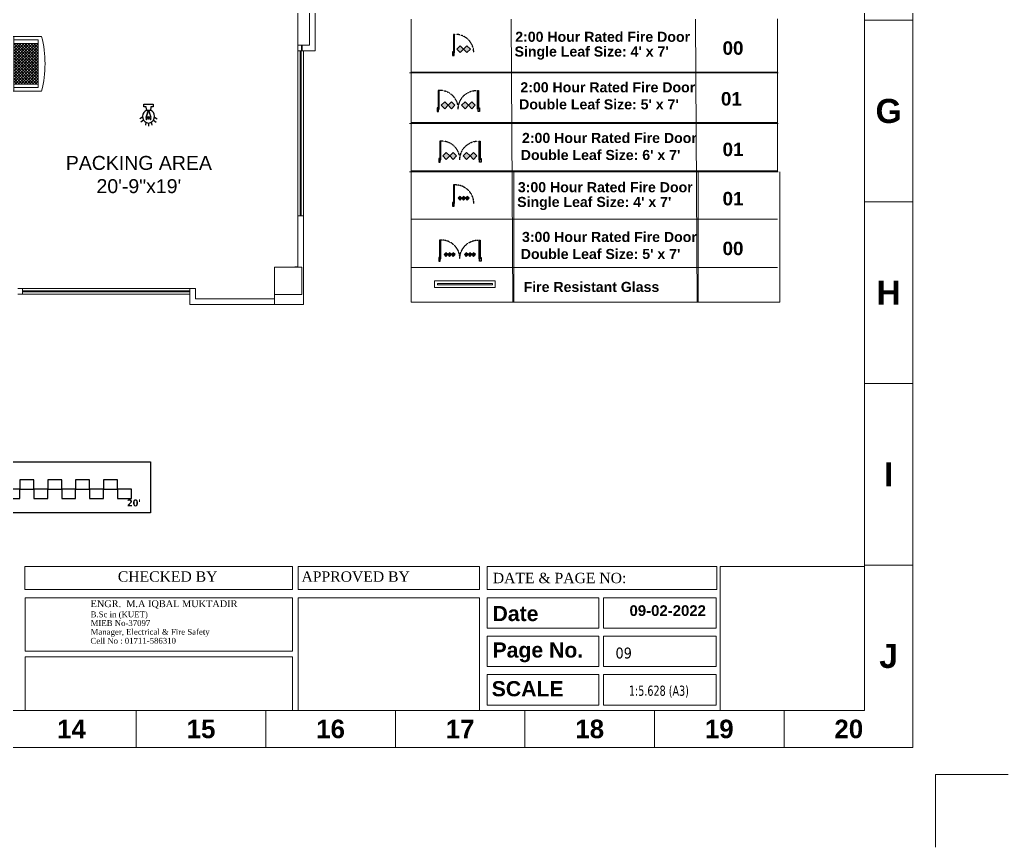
# Model space of a CAD drawing. Header units: inches. Extents: x -250485 to 735580, y -140410 to 288049.
# Drawn here: x 41044 to 41895, y 20754 to 21466 of the extents above; entities that cross this region are included whole.
import ezdxf

# ---------------------------------------------------------------- set-up
doc = ezdxf.new("R2010")
doc.units = ezdxf.units.IN
doc.header["$MEASUREMENT"] = 0
doc.linetypes.add('DASH', pattern=[0.35, 0.25, -0.1])
doc.layers.get('0').update_dxf_attribs({"lineweight": 0})
doc.layers.get('Defpoints').update_dxf_attribs({"lineweight": 0})
for name, color, linetype in [('-TB', 7, 'Continuous'), ('A Furniture', 7, 'Continuous'), ('bp door', 40, 'Continuous')]:
    doc.layers.add(name, color=color, linetype=linetype)
for name, color, linetype, lineweight in [('A WALL', 7, 'Continuous', 35), ('A window', 150, 'Continuous', 0), ('AN-TEXT', 251, 'Continuous', 15), ('COLUMN-2', 102, 'Continuous', 0), ('DIM 01', 250, 'Continuous', 9), ('DIM_WORKING', 7, 'Continuous', 0), ('Emergency Light', 251, 'Continuous', 15), ('evacuation plan', 162, 'Continuous', 13), ('FF-VALVES', 170, 'Continuous', 18), ('Inline', 7, 'Continuous', 0), ('Machine', 222, 'Continuous', 0), ('Outline', 7, 'Continuous', 0), ('Scale', 7, 'Continuous', 0), ('Scale_Text', 7, 'Continuous', 0), ('TEXT_TITLEBOX', 7, 'Continuous', 13), ('Titelblk', 7, 'Continuous', 25), ('TITLE', 7, 'Continuous', 20), ('wall', 7, 'Continuous', 0), ('WALL (I)', 7, 'Continuous', 0), ('window', 140, 'Continuous', 0)]:
    doc.layers.add(name, color=color, linetype=linetype, lineweight=lineweight)
doc.styles.add('arial narrow', font='tahoma.ttf')
doc.styles.add('isop', font='isocpeur.ttf')
doc.styles.add('SHT-TEXT-1', font='times.ttf', dxfattribs={"height": 12})
doc.styles.get("Standard").update_dxf_attribs({"font": 'arialbd.ttf', "height": 24})
doc.styles.add('style1', font='arial.ttf')

# ---------------------------------------------------------------- blocks, each defined once
blk = doc.blocks.new('A$C2AA312A0')
at = {"layer": 'Machine'}
h = blk.add_hatch(dxfattribs=at)
h.set_pattern_fill('ANSI37', color=256, scale=14, style=0)
h.set_pattern_definition([(45, (-18586.5201, 15578.4727), (-1.23743687, 1.23743687), []), (135, (-18586.5201, 15578.4727), (-1.23743687, -1.23743687), [])])
h.paths.add_polyline_path([(17.5, 60), (-17.5, 60), (-17.5, 39), (17.5, 39)])
h.paths.add_polyline_path([(17.5, 27), (-17.5, 27), (-17.5, 6), (17.5, 6)])
for p, q in [((-23.5, 3), (-23.5, 63)), ((-17.5, 60), (-17.5, 39)), ((17.5, 39), (17.5, 60)), ((23.5, 63), (23.5, 3)), ((23.5, 39), (-23.5, 39)), ((23.5, 27), (-23.5, 27)), ((-17.5, 6), (-17.5, 27)), ((17.5, 27), (17.5, 6))]:
    blk.add_line(p, q, dxfattribs=at)
for points in [[(-20.5, 39), (-20.5, 60), (20.5, 60), (20.5, 39)], [(20.5, 27), (20.5, 6), (-20.5, 6), (-20.5, 27)]]:
    blk.add_lwpolyline(points, dxfattribs=at)
for centre, start, end in [((0, -27.54), 75.44999, 104.55001), ((0, 93.54), 255.44999, 284.55001)]:
    blk.add_arc(centre, 93.54, start, end, dxfattribs=at)
blk = doc.blocks.new('single door')
at = {"ltscale": 100000}
h = blk.add_hatch(color=1, dxfattribs=at)
h.paths.add_polyline_path([(-35778.4, 23402), (-35782.7, 23397.8), (-35778.4, 23393.6), (-35778.4, 23393.6), (-35778.4, 23393.6), (-35774.2, 23397.8)])
h.paths.add_polyline_path([(-35782.7, 23389.3), (-35778.4, 23385.1), (-35774.2, 23389.3), (-35778.4, 23393.6), (-35778.4, 23393.6), (-35778.4, 23393.6)])
at = {"layer": 'bp door', "color": 1}
for points in [[(-35778.4, 23393.6), (-35774.2, 23397.8), (-35778.4, 23402), (-35782.7, 23397.8)], [(-35778.4, 23385.1), (-35774.2, 23389.3), (-35778.4, 23393.6), (-35782.7, 23389.3)], [(-35796.8, 23382.4), (-35796.8, 23381.1), (-35773.7, 23381.1), (-35773.7, 23382.4)], [(-35773.7, 23381.7), (-35773.7, 23381.1), (-35775.1, 23381.1), (-35775.1, 23379.9), (-35770.6, 23379.9), (-35770.6, 23381.7)]]:
    blk.add_lwpolyline(points, close=True, dxfattribs=at)
at = {"layer": 'bp door', "color": 1, "linetype": 'DASH'}
blk.add_arc((-35774, 23383.3), 22.9, 89.3284, 182.3206, dxfattribs=at)
blk = doc.blocks.new('A$C16DB04AD')
at = {"layer": 'Emergency Light', "color": 154, "lineweight": 30}
for p, q in [((-6.5, -14.4), (-9.6, -16)), ((-5.4, -17.4), (-8.3, -19.8)), ((-2.9, -19.8), (-3.5, -23.2)), ((0, -20.7), (0, -24)), ((2.9, -19.8), (3.5, -23.2)), ((5.4, -17.4), (8.3, -19.8)), ((6.5, -14.4), (9.6, -16))]:
    blk.add_line(p, q, dxfattribs=at)
blk.add_lwpolyline([(-2, -6.6), (-2.5, -3.3, 0.371278), (-2.9, -2.9), (-5.2, -2.9), (-5.2, 0), (5.2, 0), (5.2, -2.9), (2.9, -2.9, 0.371278), (2.5, -3.3), (2, -6.6)], format="xyb", dxfattribs=at)
at = {"layer": 'Emergency Light', "color": 1, "lineweight": 30}
blk.add_lwpolyline([(-0.4, -6.6), (-3, -14.5), (-2.3, -17.3), (-1.1, -13.9), (0, -16.5), (1.1, -13.9), (2.3, -17.3), (3, -14.5), (0.4, -6.6)], dxfattribs=at)
blk.add_lwpolyline([(0.4, -7.3, 0.690361), (-0.4, -7.3), (-2.7, -14.5), (-2.2, -16.4), (-1.1, -13.2), (0, -15.9), (1.1, -13.2), (2.2, -16.4), (2.7, -14.5), (0.4, -7.3)], format="xyb", dxfattribs=at)
at = {"layer": 'Emergency Light', "color": 154, "lineweight": 30}
blk.add_lwpolyline([(-2, -6.6), (2, -6.6)], dxfattribs=at)
for centre, radius, start, end in [((0.8, -13.4), 7.38, 112.0671, 245.9767), ((-0.8, -13.4), 7.38, 294.0233, 67.9329), ((0, -16), 4.74, 241.9689, 298.0311)]:
    blk.add_arc(centre, radius, start, end, dxfattribs=at)
blk = doc.blocks.new('PAGE')
at = {"layer": 'Inline', "color": 252, "lineweight": 15}
blk.add_lwpolyline([(178051640.63, 22656441.11), (178051640.63, 22657235.79), (178050505.36, 22657235.79), (178050505.36, 22656441.11)], close=True, dxfattribs=at)
at = {"layer": 'Outline', "color": 252, "lineweight": 15}
for p, q in [((178051662.57, 22656424.24), (178051662.57, 22657252.66)), ((178050483.42, 22656424.24), (178051662.57, 22656424.24))]:
    blk.add_line(p, q, dxfattribs=at)
at = {"layer": 'Scale', "color": 252, "lineweight": 9}
for p, q in [((178051640.63, 22656755.67), (178051662.57, 22656755.67)), ((178051640.63, 22656672.88), (178051662.57, 22656672.88)), ((178051640.63, 22656590.1), (178051662.57, 22656590.1)), ((178051640.63, 22656507.32), (178051662.57, 22656507.32)), ((178051640.63, 22656507.32), (178051662.57, 22656507.32)), ((178051640.63, 22656507.32), (178051662.57, 22656507.32)), ((178051308.99, 22656424.24), (178051308.99, 22656441.11)), ((178051367.98, 22656424.24), (178051367.98, 22656441.11)), ((178051426.98, 22656424.24), (178051426.98, 22656441.11)), ((178051485.98, 22656424.24), (178051485.98, 22656441.11)), ((178051544.98, 22656424.24), (178051544.98, 22656441.11)), ((178051603.97, 22656424.24), (178051603.97, 22656441.11))]:
    blk.add_line(p, q, dxfattribs=at)
at = {"layer": 'Scale_Text', "color": 252, "lineweight": 13, "attachment_point": 5}
for s, insert, char_height, width in [('G', (178051651.6, 22656714.27), 10.97, 8.3603), ('H', (178051651.6, 22656631.49), 10.97, 8.3603), ('I', (178051651.6, 22656548.71), 10.97, 8.3603), ('J', (178051651.6, 22656465.93), 10.97, 8.3603), ('15', (178051338.49, 22656432.67), 8.435, 2.5102), ('16', (178051397.48, 22656432.67), 8.435, 2.5102), ('18', (178051515.48, 22656432.67), 8.435, 2.5102), ('19', (178051574.48, 22656432.67), 8.435, 2.5102), ('20', (178051633.47, 22656432.67), 8.435, 2.5102), ('14', (178051279.49, 22656432.67), 8.435, 2.5102), ('17', (178051456.48, 22656432.67), 8.435, 2.5102)]:
    blk.add_mtext(s, dxfattribs=dict(at, insert=insert, char_height=char_height, width=width))
blk = doc.blocks.new('Title')
at = {"layer": 'Defpoints', "color": 1, "ltscale": 10}
blk.add_lwpolyline([(-98623, -88042.4), (-98623, -87942.4), (-98523, -87942.4)], dxfattribs=at)
at = {"layer": 'Titelblk', "color": 3, "linetype": 'Continuous', "lineweight": 0, "xscale": 3.014611567961765, "yscale": 3.014611567959946, "zscale": 3.014611567966516}
blk.add_blockref('PAGE', (-536855255.8, -68388224), dxfattribs=at)

msp = doc.modelspace()

# ---------------------------------------------------------------- hatches: boundary and pattern name
at = {"ltscale": 100000}
h = msp.add_hatch(color=1, dxfattribs=at)
h.paths.add_polyline_path([(41428.07, 21312.5), (41426.52, 21314.05), (41424.98, 21312.51), (41424.99, 21312.5), (41424.98, 21312.5), (41426.53, 21310.95)])
h.paths.add_polyline_path([(41423.44, 21314.05), (41421.89, 21312.5), (41423.44, 21310.95), (41424.98, 21312.5), (41424.98, 21312.5), (41424.98, 21312.51)])
h = msp.add_hatch(color=1, dxfattribs=at)
h.paths.add_polyline_path([(41431.16, 21312.5), (41429.61, 21314.05), (41428.07, 21312.51), (41428.07, 21312.5), (41428.07, 21312.5), (41429.61, 21310.95)])
h.paths.add_polyline_path([(41426.52, 21314.05), (41424.98, 21312.5), (41426.53, 21310.95), (41428.07, 21312.5), (41428.06, 21312.5), (41428.07, 21312.51)])
h = msp.add_hatch(color=1, dxfattribs=at)
h.paths.add_polyline_path([(41415.99, 21264.01), (41414.41, 21265.59), (41412.82, 21264.01), (41412.83, 21264.01), (41412.82, 21264), (41414.41, 21262.42)])
h.paths.add_polyline_path([(41411.24, 21265.59), (41409.65, 21264), (41411.24, 21262.42), (41412.82, 21264), (41412.82, 21264), (41412.82, 21264.01)])
h = msp.add_hatch(color=1, dxfattribs=at)
h.paths.add_polyline_path([(41419.16, 21264.01), (41417.57, 21265.59), (41415.99, 21264.01), (41415.99, 21264.01), (41415.99, 21264), (41417.57, 21262.42)])
h.paths.add_polyline_path([(41414.41, 21265.59), (41412.82, 21264), (41414.41, 21262.42), (41415.99, 21264), (41415.98, 21264), (41415.99, 21264.01)])
h = msp.add_hatch(color=1, dxfattribs=at)
h.paths.add_polyline_path([(41433.5, 21264.01), (41431.91, 21265.59), (41430.33, 21264.01), (41430.33, 21264.01), (41430.33, 21264), (41431.91, 21262.42)])
h.paths.add_polyline_path([(41428.74, 21265.59), (41427.16, 21264), (41428.75, 21262.42), (41430.33, 21264), (41430.32, 21264), (41430.33, 21264.01)])
h = msp.add_hatch(color=1, dxfattribs=at)
h.paths.add_polyline_path([(41436.66, 21264.01), (41435.07, 21265.59), (41433.49, 21264.01), (41433.5, 21264.01), (41433.49, 21264), (41435.08, 21262.42)])
h.paths.add_polyline_path([(41431.91, 21265.59), (41430.32, 21264), (41431.91, 21262.42), (41433.49, 21264), (41433.49, 21264), (41433.49, 21264.01)])

# ---------------------------------------------------------------- linework, layer by layer
at = {"layer": 'A WALL', "color": 7, "ltscale": 30}
msp.add_line((41287.25, 21444.41), (41287.25, 21439.41), dxfattribs=at)
at = {"layer": 'A window', "color": 4, "ltscale": 30}
msp.add_lwpolyline([(41401.55, 21241.47), (41401.55, 21235.54), (41453.71, 21235.54), (41453.71, 21241.47), (41401.55, 21241.47)], dxfattribs=at)
msp.add_lwpolyline([(41403.93, 21239.1), (41403.93, 21237.91), (41451.34, 21237.91), (41451.34, 21239.1)], close=True, dxfattribs=at)
at = {"layer": 'bp door', "color": 1}
for p, q in [((41439.8, 21260.44), (41439.8, 21276.46)), ((41439.8, 21276.46), (41440.74, 21276.46)), ((41440.74, 21276.46), (41440.74, 21260.44)), ((41440.74, 21261.38), (41441.52, 21261.38)), ((41440.74, 21260.44), (41440.74, 21261.38)), ((41441.52, 21261.38), (41441.52, 21258.26)), ((41440.74, 21260.44), (41439.8, 21260.44)), ((41440.27, 21258.26), (41440.27, 21260.44)), ((41440.27, 21260.44), (41440.74, 21260.44)), ((41441.52, 21258.26), (41440.27, 21258.26))]:
    msp.add_line(p, q, dxfattribs=at)
for points in [[(41418.75, 21323.99), (41417.82, 21323.99), (41417.82, 21307.96), (41418.75, 21307.96)], [(41421.89, 21312.5), (41423.44, 21310.95), (41424.99, 21312.5), (41423.44, 21314.05)], [(41424.98, 21312.5), (41426.53, 21310.95), (41428.07, 21312.5), (41426.52, 21314.05)], [(41424.98, 21312.5), (41426.53, 21310.95), (41428.07, 21312.5), (41426.52, 21314.05)], [(41428.06, 21312.5), (41429.61, 21310.95), (41431.16, 21312.5), (41429.61, 21314.05)], [(41418.29, 21307.96), (41417.82, 21307.96), (41417.82, 21308.9), (41417.04, 21308.9), (41417.04, 21305.78), (41418.29, 21305.78)], [(41406.82, 21276.46), (41405.88, 21276.46), (41405.88, 21260.44), (41406.82, 21260.44)], [(41406.35, 21260.44), (41405.88, 21260.44), (41405.88, 21261.38), (41405.1, 21261.38), (41405.1, 21258.26), (41406.35, 21258.26)], [(41409.65, 21264), (41411.24, 21262.42), (41412.83, 21264.01), (41411.24, 21265.59)], [(41412.82, 21264), (41414.41, 21262.42), (41415.99, 21264.01), (41414.41, 21265.59)], [(41412.82, 21264), (41414.41, 21262.42), (41415.99, 21264.01), (41414.41, 21265.59)], [(41415.98, 21264), (41417.57, 21262.42), (41419.16, 21264.01), (41417.57, 21265.59)], [(41427.16, 21264), (41428.75, 21262.42), (41430.33, 21264.01), (41428.74, 21265.59)], [(41430.32, 21264), (41431.91, 21262.42), (41433.5, 21264.01), (41431.91, 21265.59)], [(41430.32, 21264), (41431.91, 21262.42), (41433.5, 21264.01), (41431.91, 21265.59)], [(41433.49, 21264), (41435.08, 21262.42), (41436.66, 21264.01), (41435.07, 21265.59)]]:
    msp.add_lwpolyline(points, close=True, dxfattribs=at)
at = {"layer": 'bp door', "color": 1, "linetype": 'DASH'}
for centre in [(41419.4, 21308.15), (41407.46, 21260.63)]:
    msp.add_arc(centre, 15.85, 359.32844, 92.32063, dxfattribs=at)
at = {"layer": 'bp door', "color": 1, "linetype": 'DASH', "extrusion": (0, 0, -1)}
msp.add_ellipse((41439.16, 21260.63), major_axis=(-11.21, 11.21), ratio=1, start_param=5.486066, end_param=7.109086, dxfattribs=at)
at = {"layer": 'COLUMN-2', "color": 7}
msp.add_lwpolyline([(41263.75, 21229.76), (41287.25, 21229.76), (41287.25, 21253.26), (41263.75, 21253.26)], close=True, dxfattribs=at)
at = {"layer": 'DIM 01', "color": 7, "lineweight": -2}
for points in [[(40824.44, 21085.41), (41157.07, 21085.41), (41157.07, 21041.64), (40824.44, 21041.64)], [(41044.58, 21061.99), (41056.58, 21061.99), (41056.58, 21069.93), (41044.58, 21069.93)], [(41068.58, 21061.99), (41080.58, 21061.99), (41080.58, 21069.93), (41068.58, 21069.93)], [(41092.58, 21061.99), (41104.58, 21061.99), (41104.58, 21069.93), (41092.58, 21069.93)], [(41116.58, 21061.99), (41128.58, 21061.99), (41128.58, 21069.93), (41116.58, 21069.93)], [(41032.58, 21054.05), (41044.58, 21054.05), (41044.58, 21061.99), (41032.58, 21061.99)], [(41056.58, 21054.05), (41068.58, 21054.05), (41068.58, 21061.99), (41056.58, 21061.99)], [(41080.58, 21054.05), (41092.58, 21054.05), (41092.58, 21061.99), (41080.58, 21061.99)], [(41104.58, 21054.05), (41116.58, 21054.05), (41116.58, 21061.99), (41104.58, 21061.99)], [(41128.58, 21054.05), (41140.58, 21054.05), (41140.58, 21061.99), (41128.58, 21061.99)]]:
    msp.add_lwpolyline(points, close=True, dxfattribs=at)
at = {"layer": 'DIM_WORKING', "color": 7, "ltscale": 30}
msp.add_line((41263.75, 21229.91), (41263.75, 21220.91), dxfattribs=at)
msp.add_lwpolyline([(41283.75, 21474.41), (41283.75, 21444.41)], dxfattribs=at)
at = {"layer": 'evacuation plan', "color": 11, "ltscale": 10, "true_color": 0xf27172}
for p, q in [((41381.3, 21466.72), (41381.3, 21335.33)), ((41467.53, 21466.72), (41468.84, 21222.98)), ((41626.19, 21466.72), (41627.51, 21222.98)), ((41696.61, 21466.97), (41696.61, 21335.91)), ((41379.91, 21420.6), (41697.36, 21420.6)), ((41381.08, 21421.19), (41696.61, 21421.19)), ((41379.91, 21376.98), (41697.36, 21376.98)), ((41381.3, 21377.67), (41696.61, 21377.67)), ((41379.91, 21335.33), (41697.36, 21335.33)), ((41381.3, 21336.02), (41696.61, 21336.02)), ((41381.3, 21336.02), (41696.61, 21336.02)), ((41381.3, 21335.33), (41381.3, 21222.98)), ((41469.61, 21335.91), (41469.61, 21222.98)), ((41628.28, 21335.91), (41628.28, 21222.98)), ((41698.75, 21335.33), (41698.75, 21222.98)), ((41381.3, 21294.55), (41696.61, 21294.55)), ((41381.3, 21253.02), (41696.61, 21253.02)), ((41381.3, 21222.98), (41698.75, 21222.98))]:
    msp.add_line(p, q, dxfattribs=at)
at = {"layer": 'TEXT_TITLEBOX'}
for p, q in [((41048.92, 20975.52), (41048.92, 20995.48)), ((41048.92, 20995.48), (41279.29, 20995.48)), ((41279.29, 20995.48), (41279.29, 20975.52)), ((41284.02, 20975.52), (41284.02, 20995.48)), ((41284.02, 20995.48), (41440.1, 20995.48)), ((41440.1, 20995.48), (41440.1, 20975.52)), ((41446.8, 20975.52), (41446.8, 20995.48)), ((41446.8, 20995.48), (41644.45, 20995.48)), ((41644.45, 20995.48), (41644.45, 20975.52)), ((41647.38, 20871.32), (41647.38, 20995.48)), ((41647.38, 20995.48), (41771.55, 20995.48)), ((41771.55, 20995.48), (41771.55, 20871.32)), ((41279.29, 20975.52), (41048.92, 20975.52)), ((41440.1, 20975.52), (41284.02, 20975.52)), ((41644.45, 20975.52), (41446.8, 20975.52)), ((41049, 20922.39), (41049, 20968.51)), ((41049, 20968.51), (41279.36, 20968.51)), ((41279.36, 20968.51), (41279.36, 20922.39)), ((41284.02, 20871.32), (41284.02, 20968.51)), ((41284.02, 20968.51), (41440.1, 20968.51)), ((41440.1, 20968.51), (41440.1, 20871.32)), ((41446.8, 20942.37), (41446.8, 20968.51)), ((41446.8, 20968.51), (41542.9, 20968.51)), ((41542.9, 20968.51), (41542.9, 20942.37)), ((41546.98, 20942.37), (41546.98, 20968.51)), ((41546.98, 20968.51), (41643.94, 20968.51)), ((41643.94, 20968.51), (41643.94, 20942.37)), ((41542.9, 20942.37), (41446.8, 20942.37)), ((41643.94, 20942.37), (41546.98, 20942.37)), ((41446.8, 20909.21), (41446.8, 20935.36)), ((41446.8, 20935.36), (41542.9, 20935.36)), ((41542.9, 20935.36), (41542.9, 20909.21)), ((41546.98, 20909.21), (41546.98, 20935.36)), ((41546.98, 20935.36), (41643.94, 20935.36)), ((41643.94, 20935.36), (41643.94, 20909.21)), ((41279.36, 20922.39), (41049, 20922.39)), ((41049, 20871.32), (41049, 20917.44)), ((41049, 20917.44), (41279.36, 20917.44)), ((41279.36, 20917.44), (41279.36, 20871.32)), ((41542.9, 20909.21), (41446.8, 20909.21)), ((41643.94, 20909.21), (41546.98, 20909.21)), ((41446.8, 20876.06), (41446.8, 20902.21)), ((41446.8, 20902.21), (41542.9, 20902.21)), ((41542.9, 20902.21), (41542.9, 20876.06)), ((41546.98, 20876.06), (41546.98, 20902.21)), ((41546.98, 20902.21), (41643.94, 20902.21)), ((41643.94, 20902.21), (41643.94, 20876.06)), ((41279.36, 20871.32), (41049, 20871.32)), ((41440.1, 20871.32), (41284.02, 20871.32)), ((41542.9, 20876.06), (41446.8, 20876.06)), ((41643.94, 20876.06), (41546.98, 20876.06)), ((41771.55, 20871.32), (41647.38, 20871.32))]:
    msp.add_line(p, q, dxfattribs=at)
at = {"layer": 'WALL (I)', "color": 7, "ltscale": 30}
for p, q in [((41293.75, 21444.41), (41293.75, 21527.91)), ((41298.75, 21439.41), (41298.75, 21532.91)), ((41293.75, 21444.41), (41283.75, 21444.41)), ((41283.75, 21439.41), (41283.75, 21444.41)), ((41298.75, 21439.41), (41283.75, 21439.41)), ((41283.75, 21297.41), (41288.75, 21297.41)), ((41283.75, 21297.41), (41283.75, 21253.41)), ((41288.75, 21220.91), (41288.75, 21297.41)), ((41281.25, 21253.41), (41283.75, 21253.41)), ((41283.75, 21253.41), (41283.75, 21253.41)), ((41042.75, 21234.91), (41046.75, 21234.91)), ((41046.75, 21229.91), (41042.75, 21229.91)), ((41046.75, 21234.91), (41046.75, 21229.91)), ((41190.75, 21220.91), (41190.75, 21234.91)), ((41190.75, 21234.91), (41195.75, 21234.91)), ((41195.75, 21225.91), (41195.75, 21234.91)), ((41288.75, 21220.91), (41190.75, 21220.91)), ((41263.75, 21225.91), (41195.75, 21225.91))]:
    msp.add_line(p, q, dxfattribs=at)
at = {"layer": 'window', "color": 7, "ltscale": 30}
for p, q in [((41283.75, 21297.41), (41283.75, 21439.41)), ((41285.75, 21297.41), (41285.75, 21439.41)), ((41286.75, 21297.41), (41286.75, 21439.41)), ((41288.75, 21297.41), (41288.75, 21439.41)), ((41046.75, 21234.91), (41190.75, 21234.91)), ((41046.75, 21232.91), (41190.75, 21232.91)), ((41046.75, 21231.91), (41190.75, 21231.91)), ((41046.75, 21229.91), (41190.75, 21229.91))]:
    msp.add_line(p, q, dxfattribs=at)

# ---------------------------------------------------------------- block references
at = {"layer": 'Emergency Light', "lineweight": 30, "xscale": 0.7868064756185049, "yscale": 0.7868064756185049, "zscale": 0.7868064756213451}
msp.add_blockref('A$C16DB04AD', (41155.34, 21393.6), dxfattribs=at)
at = {"layer": 'Machine', "color": 7, "ltscale": 0.1, "rotation": 270}
msp.add_blockref('A$C2AA312A0', (41000.25, 21428.41), dxfattribs=at)
at = {"layer": 'TITLE', "xscale": 0.6269545389804989, "yscale": 0.6269545389804989, "zscale": 0.6269545337923679}
msp.add_blockref('Title', (103664.69, 75952.1), dxfattribs=at)
at = {"layer": 'wall', "color": 4, "ltscale": 100000, "yscale": 0.6932539688132238}
for p, xscale, zscale, rotation in [((25208.8, -3362.59), 0.6932539688132238, 0.6932539688150428, 270), ((25195.48, -3410.93), 0.6932539688132238, 0.6932539688150428, 270), ((57648.36, -3410.93), -0.6932539688132238, 0.6932539688148226, 90), ((25196.87, -3454.55), 0.6932539688132238, 0.6932539688150428, 270), ((57649.75, -3454.55), -0.6932539688132238, 0.6932539688148226, 90)]:
    msp.add_blockref('single door', p, dxfattribs=dict(at, xscale=xscale, zscale=zscale, rotation=rotation))

# ---------------------------------------------------------------- texts
at = {"layer": '-TB', "lineweight": 0, "insert": (41557.26, 20925.52), "char_height": 9.367, "width": 48.2158, "attachment_point": 1, "style": 'arial narrow'}
msp.add_mtext('09', dxfattribs=at)
at = {"layer": 'A Furniture', "color": 7, "lineweight": 13, "insert": (41147, 21348.98), "char_height": 12, "width": 259.1873, "attachment_point": 2, "style": 'style1'}
msp.add_mtext('PACKING AREA \\P20\'-9"x19\'', dxfattribs=at)
at = {"layer": 'AN-TEXT', "lineweight": 25, "insert": (41136.72, 21053.14), "char_height": 6, "width": 8.2447, "attachment_point": 1, "style": 'isop'}
msp.add_mtext("{\\fTahoma|b1|i0|c0|p34;\\C7;20'}", dxfattribs=at)
at = {"layer": 'evacuation plan', "color": 11, "lineweight": -2, "true_color": 0xf27172}
for s, height, p in [('2:00 Hour Rated Fire Door', 8.6944, (41470.93, 21447.27)), ("Single Leaf Size: 4' x 7'", 8.6944, (41470.37, 21434.58)), ('00', 11.603, (41649.37, 21436.12)), ('2:00 Hour Rated Fire Door', 8.6944, (41475.37, 21403.77)), ("Double Leaf Size: 5' x 7'", 8.6944, (41474.3, 21389.09)), ('01', 11.603, (41647.98, 21392.41)), ('2:00 Hour Rated Fire Door', 8.6944, (41476.76, 21360.15)), ("Double Leaf Size: 6' x 7'", 8.6944, (41475.69, 21345.46)), ('01', 11.603, (41649.37, 21348.79)), ('3:00 Hour Rated Fire Door', 8.6944, (41473.19, 21317.72)), ("Single Leaf Size: 4' x 7'", 8.6944, (41472.63, 21305.03)), ('01', 11.603, (41649.37, 21306.41)), ('3:00 Hour Rated Fire Door', 8.6944, (41476.76, 21274.87)), ("Double Leaf Size: 5' x 7'", 8.6944, (41475.69, 21260.19)), ('00', 11.603, (41649.37, 21263.51)), ('Fire Resistant Glass', 8.6944, (41478.15, 21231.82))]:
    msp.add_text(s, height=height, dxfattribs=at).set_placement(p)
at = {"layer": 'FF-VALVES', "color": 7, "style": 'arial narrow', "width": 0.8}
msp.add_text('1:5.628 (A3)', height=8.7527, dxfattribs=at).set_placement((41568.76, 20883.98))
at = {"layer": 'TEXT_TITLEBOX', "lineweight": 25, "style": 'SHT-TEXT-1'}
for s, height, p in [('CHECKED BY', 8.923, (41128.9, 20982.27)), ('APPROVED BY', 8.9234, (41286.97, 20982.22)), ('DATE & PAGE NO:', 8.9234, (41451.64, 20980.99)), ('ENGR.  M.A IQBAL MUKTADIR', 5.8648, (41105.42, 20960.35)), ('B.Sc in (KUET)', 4.9977, (41105.47, 20951.64)), ('MIEB No-37097', 4.9977, (41105.47, 20944.14)), ('Manager, Electrical & Fire Safety', 4.9977, (41105.47, 20936.51)), ('Cell No : 01711-586310', 4.9977, (41105.33, 20928.89))]:
    msp.add_text(s, height=height, dxfattribs=at).set_placement(p)
at = {"layer": 'TEXT_TITLEBOX', "lineweight": 25}
for s, height, p in [('Date', 13.062, (41451.38, 20948.34)), ('09-02-2022', 9.206, (41569.3, 20952.76)), ('Page No.', 13.062, (41451.39, 20916.91))]:
    msp.add_text(s, height=height, dxfattribs=at).set_placement(p)
at = {"layer": 'TEXT_TITLEBOX', "color": 1, "lineweight": 25}
msp.add_text('SCALE', height=13.062, dxfattribs=at).set_placement((41450.71, 20883.56))

doc.saveas('drawing.dxf')
